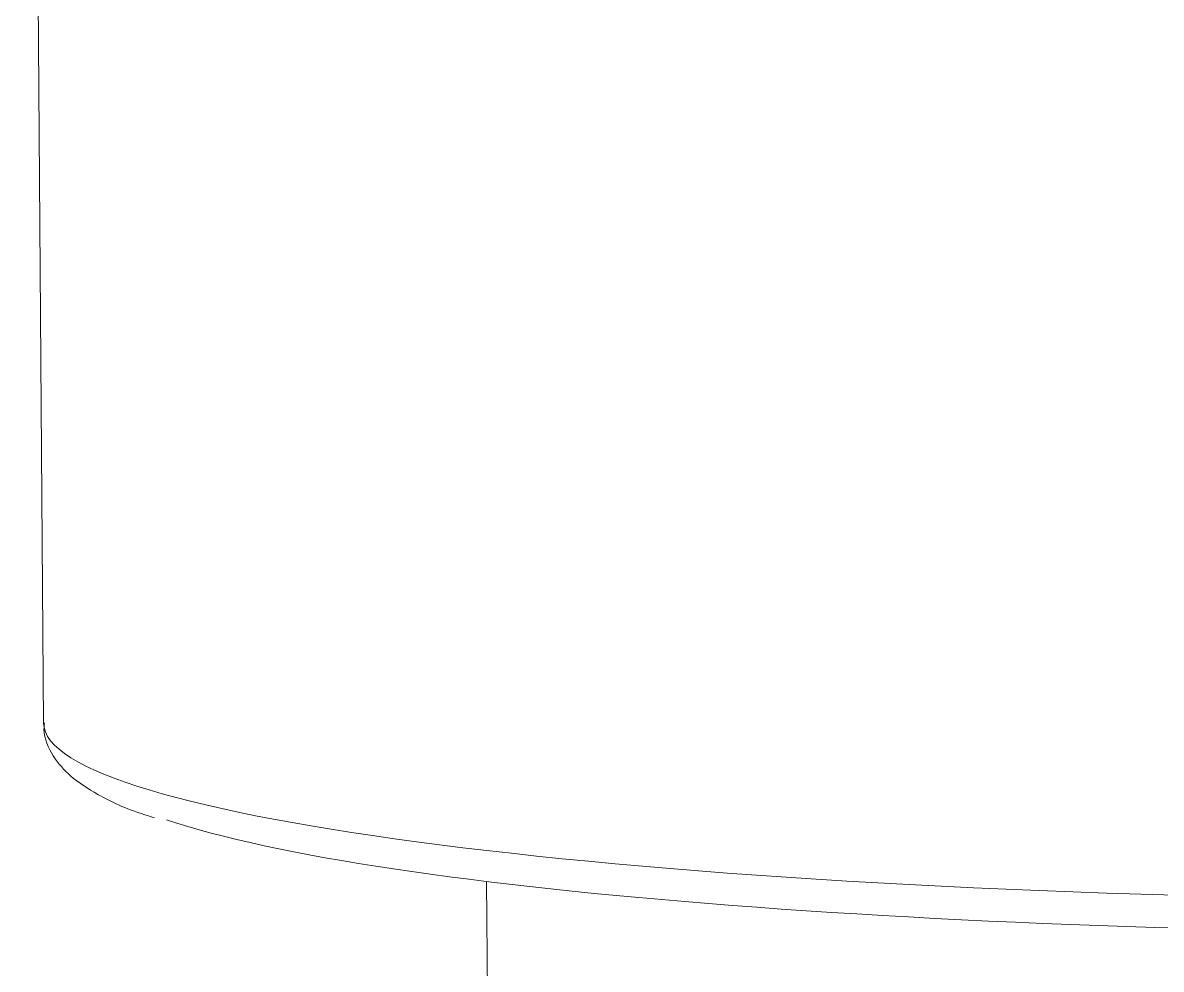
# Model space of a CAD drawing. Extents: x 14045 to 14886, y -16070 to -15429.
# Drawn here: x 14673.82 to 14682.84, y -15732.62 to -15725.12 of the extents above; entities that cross this region are included whole.
import ezdxf

# ---------------------------------------------------------------- set-up
doc = ezdxf.new("R2010")
doc.units = 0
doc.header["$MEASUREMENT"] = 0
doc.layers.get('0').update_dxf_attribs({"color": 3, "linetype": 'CONTINUOUS'})

msp = doc.modelspace()

# ---------------------------------------------------------------- linework, layer by layer
at = {"linetype": 'Continuous', "lineweight": 18, "extrusion": (-0.007688, 0.992816, 0.119401)}
for p, q in [((14673.8211, -15709.3211), (14673.9864, -15730.6667)), ((14673.9864, -15730.6667), (14673.9864, -15730.6668)), ((14677.4962, -15731.9209), (14677.5039, -15732.923))]:
    msp.add_line(p, q, dxfattribs=at)
at = {"linetype": 'Continuous', "lineweight": 18}
for centre, major_axis, start_param, end_param in [((14686.486, -15730.5699), (-12.4996, -0.0968), 6.27607, 6.283185), ((14686.4883, -15730.8677), (12.1996, 0.0945), 3.473671, 5.962696)]:
    msp.add_ellipse(centre, major_axis=major_axis, ratio=0.119401, start_param=start_param, end_param=end_param, dxfattribs=at)
at = {"linetype": 'Continuous', "lineweight": 13}
msp.add_ellipse((14686.486, -15730.5699), major_axis=(-12.4996, -0.0968), ratio=0.119401, start_param=0.000051, end_param=2.892673, dxfattribs=at)
at = {"linetype": 'Continuous', "lineweight": 18}
msp.add_open_spline([(14673.9935, -15730.6653), (14673.9907, -15730.6822), (14673.9821, -15730.7743), (14674.0591, -15730.9397), (14674.2039, -15731.1014), (14674.4355, -15731.2492), (14674.6522, -15731.3526), (14674.8387, -15731.4088), (14674.8655, -15731.4165)], degree=3, knots=[0, 0, 0, 0, 0.040256, 0.222637, 0.40923, 0.642636, 0.949954, 1, 1, 1, 1], dxfattribs=at)

doc.saveas('drawing.dxf')
